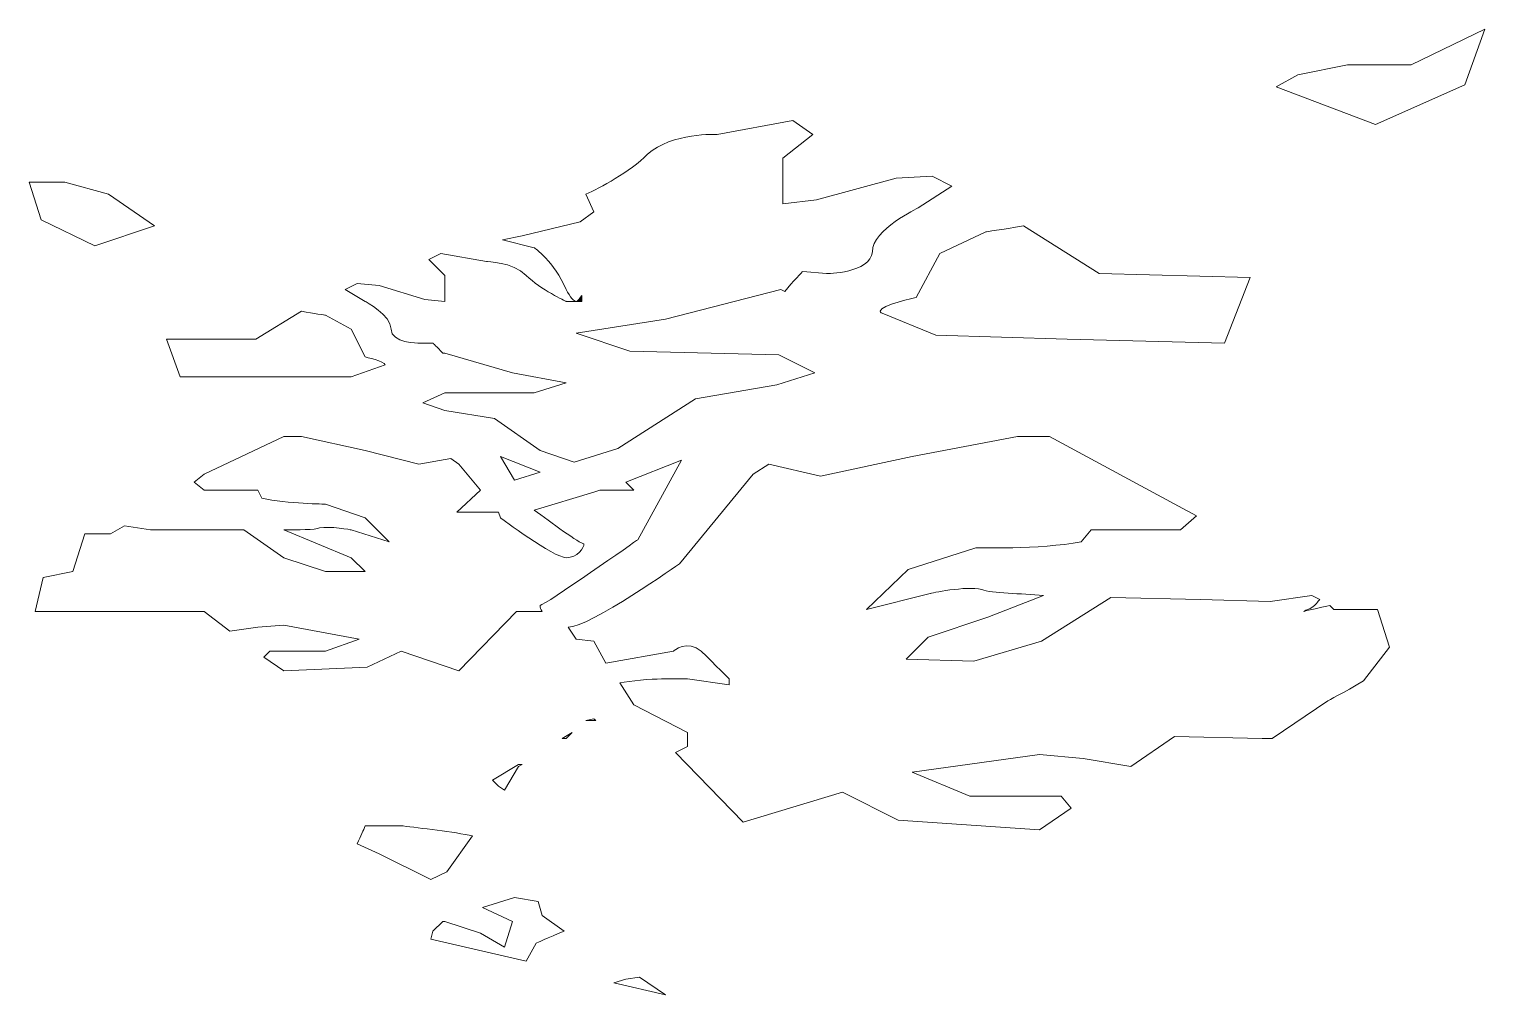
# Model space of a CAD drawing. Extents: x -2 to 9008, y -1000 to 0.
# Drawn here: x 2777.07 to 2784.39, y -694.37 to -689.51 of the extents above; entities that cross this region are included whole.
import ezdxf

# ---------------------------------------------------------------- set-up
doc = ezdxf.new("R2010")
doc.units = 0
doc.header["$MEASUREMENT"] = 0
doc.layers.add('Layer 1', color=7, linetype='Continuous')

# ---------------------------------------------------------------- blocks, each defined once
blk = doc.blocks.new('block 6')
at = {"layer": 'Layer 1', "lineweight": 0}
for points in [[(2783.340026855469, -689.7999877929688), (2783.450012207031, -689.7399902343805), (2783.700012207031, -689.6900024414099), (2784.02001953125, -689.6900024414099), (2784.390014648438, -689.5100097656305), (2784.289978027344, -689.7899780273492), (2783.840026855469, -689.9899902343805), (2783.340026855469, -689.7999877929688)], [(2777.400024414062, -690.5999755859393), (2777.130004882812, -690.4699707031305), (2777.070007324219, -690.2799682617188), (2777.25, -690.2799682617188), (2777.469970703125, -690.3399658203198), (2777.700012207031, -690.5), (2777.400024414062, -690.5999755859393)], [(2779.640014648438, -691.7399902343805), (2779.510009765625, -691.7799682617188), (2779.440002441406, -691.6599731445294), (2779.640014648438, -691.7399902343805)], [(2779.919982910156, -692.9899902343805), (2779.869995117188, -692.9899902343805), (2779.909973144531, -692.97998046875), (2779.919982910156, -692.9899902343805)], [(2779.400024414062, -693.2899780273492), (2779.530029296875, -693.2099609375), (2779.549987792969, -693.2099609375), (2779.530029296875, -693.2199707031305), (2779.460021972656, -693.3399658203198), (2779.429992675781, -693.3200073242188), (2779.400024414062, -693.2899780273492)], [(2780.27001953125, -694.3699951171893), (2780.010009765625, -694.3099975585992), (2780.070007324219, -694.2899780273492), (2780.140014648438, -694.2799682617188), (2780.27001953125, -694.3699951171893)]]:
    blk.add_lwpolyline(points, dxfattribs=at)
for points, knots in [([(2779.080017089844, -690.6699829101599), (2779.080017089844, -690.6699829101599), (2779.140014648438, -690.6400146484393), (2779.140014648438, -690.6400146484393), (2779.140014648438, -690.6400146484393), (2779.369995117188, -690.6799926757794), (2779.369995117188, -690.6799926757794), (2779.369995117188, -690.6799926757794), (2779.5, -690.6799926757794), (2779.570007324219, -690.75), (2779.640014648438, -690.8200073242188), (2779.77001953125, -690.8800048828198), (2779.77001953125, -690.8800048828198), (2779.77001953125, -690.8800048828198), (2779.820007324219, -690.8800048828198), (2779.820007324219, -690.8800048828198), (2779.809997558594, -690.8800048828198), (2779.789978027344, -690.8599853515698), (2779.77001953125, -690.8200073242188), (2779.710021972656, -690.6799926757794), (2779.609985351562, -690.6099853515698), (2779.609985351562, -690.6099853515698), (2779.609985351562, -690.6099853515698), (2779.450012207031, -690.5700073242188), (2779.450012207031, -690.5700073242188), (2779.450012207031, -690.5700073242188), (2779.549987792969, -690.5499877929688), (2779.549987792969, -690.5499877929688), (2779.549987792969, -690.5499877929688), (2779.840026855469, -690.47998046875), (2779.840026855469, -690.47998046875), (2779.840026855469, -690.47998046875), (2779.909973144531, -690.4299926757794), (2779.909973144531, -690.4299926757794), (2779.909973144531, -690.4299926757794), (2779.869995117188, -690.3399658203198), (2779.869995117188, -690.3399658203198), (2779.940002441406, -690.3099975585992), (2780.090026855469, -690.22998046875), (2780.179992675781, -690.1400146484393), (2780.299987792969, -690.0299682617188), (2780.530029296875, -690.0399780273492), (2780.530029296875, -690.0399780273492), (2780.530029296875, -690.0399780273492), (2780.909973144531, -689.9699707031305), (2780.909973144531, -689.9699707031305), (2780.909973144531, -689.9699707031305), (2781.010009765625, -690.0399780273492), (2781.010009765625, -690.0399780273492), (2781.010009765625, -690.0399780273492), (2780.859985351562, -690.1599731445294), (2780.859985351562, -690.1599731445294), (2780.859985351562, -690.1599731445294), (2780.859985351562, -690.3900146484393), (2780.859985351562, -690.3900146484393), (2780.859985351562, -690.3900146484393), (2781.030029296875, -690.3699951171893), (2781.030029296875, -690.3699951171893), (2781.030029296875, -690.3699951171893), (2781.429992675781, -690.2600097656305), (2781.429992675781, -690.2600097656305), (2781.429992675781, -690.2600097656305), (2781.609985351562, -690.25), (2781.609985351562, -690.25), (2781.609985351562, -690.25), (2781.710021972656, -690.2999877929688), (2781.710021972656, -690.2999877929688), (2781.710021972656, -690.2999877929688), (2781.539978027344, -690.4099731445294), (2781.539978027344, -690.4099731445294), (2781.539978027344, -690.4099731445294), (2781.309997558594, -690.5199584960992), (2781.309997558594, -690.6300048828198), (2781.299987792969, -690.7399902343805), (2781.080017089844, -690.7399902343805), (2781.080017089844, -690.7399902343805), (2781.080017089844, -690.7399902343805), (2780.960021972656, -690.72998046875), (2780.960021972656, -690.72998046875), (2780.960021972656, -690.72998046875), (2780.909973144531, -690.7799682617188), (2780.869995117188, -690.8299560546893), (2780.869995117188, -690.8299560546893), (2780.849975585938, -690.8200073242188), (2780.849975585938, -690.8200073242188), (2780.849975585938, -690.8200073242188), (2780.27001953125, -690.9699707031305), (2780.27001953125, -690.9699707031305), (2780.27001953125, -690.9699707031305), (2779.820007324219, -691.0399780273492), (2779.820007324219, -691.0399780273492), (2779.820007324219, -691.0399780273492), (2780.090026855469, -691.1300048828198), (2780.090026855469, -691.1300048828198), (2780.090026855469, -691.1300048828198), (2780.840026855469, -691.1499633789099), (2780.840026855469, -691.1499633789099), (2780.840026855469, -691.1499633789099), (2781.02001953125, -691.2399902343805), (2781.02001953125, -691.2399902343805), (2781.02001953125, -691.2399902343805), (2780.830017089844, -691.2999877929688), (2780.830017089844, -691.2999877929688), (2780.830017089844, -691.2999877929688), (2780.419982910156, -691.3699951171893), (2780.419982910156, -691.3699951171893), (2780.419982910156, -691.3699951171893), (2780.030029296875, -691.6199951171893), (2780.030029296875, -691.6199951171893), (2780.030029296875, -691.6199951171893), (2779.809997558594, -691.6900024414099), (2779.809997558594, -691.6900024414099), (2779.809997558594, -691.6900024414099), (2779.640014648438, -691.6300048828198), (2779.640014648438, -691.6300048828198), (2779.640014648438, -691.6300048828198), (2779.409973144531, -691.4699707031305), (2779.409973144531, -691.4699707031305), (2779.409973144531, -691.4699707031305), (2779.159973144531, -691.4299926757794), (2779.159973144531, -691.4299926757794), (2779.159973144531, -691.4299926757794), (2779.049987792969, -691.3900146484393), (2779.049987792969, -691.3900146484393), (2779.049987792969, -691.3900146484393), (2779.159973144531, -691.3399658203198), (2779.159973144531, -691.3399658203198), (2779.159973144531, -691.3399658203198), (2779.609985351562, -691.3399658203198), (2779.609985351562, -691.3399658203198), (2779.609985351562, -691.3399658203198), (2779.77001953125, -691.2899780273492), (2779.77001953125, -691.2899780273492), (2779.77001953125, -691.2899780273492), (2779.5, -691.2399902343805), (2779.5, -691.2399902343805), (2779.5, -691.2399902343805), (2779.159973144531, -691.1400146484393), (2779.159973144531, -691.1400146484393), (2779.159973144531, -691.1400146484393), (2779.150024414062, -691.1400146484393), (2779.150024414062, -691.1400146484393), (2779.119995117188, -691.1099853515698), (2779.099975585938, -691.0899658203198), (2779.099975585938, -691.0899658203198), (2779.099975585938, -691.0899658203198), (2779.030029296875, -691.0899658203198), (2779.030029296875, -691.0899658203198), (2779.030029296875, -691.0899658203198), (2778.890014648438, -691.0899658203198), (2778.890014648438, -691.0199584960992), (2778.890014648438, -690.9500122070294), (2778.760009765625, -690.8800048828198), (2778.760009765625, -690.8800048828198), (2778.760009765625, -690.8800048828198), (2778.659973144531, -690.8200073242188), (2778.659973144531, -690.8200073242188), (2778.659973144531, -690.8200073242188), (2778.719970703125, -690.7899780273492), (2778.719970703125, -690.7899780273492), (2778.719970703125, -690.7899780273492), (2778.830017089844, -690.7999877929688), (2778.830017089844, -690.7999877929688), (2778.830017089844, -690.7999877929688), (2779.059997558594, -690.8699951171893), (2779.059997558594, -690.8699951171893), (2779.059997558594, -690.8699951171893), (2779.159973144531, -690.8800048828198), (2779.159973144531, -690.8800048828198), (2779.159973144531, -690.8800048828198), (2779.159973144531, -690.75), (2779.159973144531, -690.75), (2779.159973144531, -690.75), (2779.080017089844, -690.6699829101599), (2779.080017089844, -690.6699829101599)], [0, 0, 0, 0, 1, 1, 1, 2, 2, 2, 3, 3, 3, 4, 4, 4, 5, 5, 5, 6, 6, 6, 7, 7, 7, 8, 8, 8, 9, 9, 9, 10, 10, 10, 11, 11, 11, 12, 12, 12, 13, 13, 13, 14, 14, 14, 15, 15, 15, 16, 16, 16, 17, 17, 17, 18, 18, 18, 19, 19, 19, 20, 20, 20, 21, 21, 21, 22, 22, 22, 23, 23, 23, 24, 24, 24, 25, 25, 25, 26, 26, 26, 27, 27, 27, 28, 28, 28, 29, 29, 29, 30, 30, 30, 31, 31, 31, 32, 32, 32, 33, 33, 33, 34, 34, 34, 35, 35, 35, 36, 36, 36, 37, 37, 37, 38, 38, 38, 39, 39, 39, 40, 40, 40, 41, 41, 41, 42, 42, 42, 43, 43, 43, 44, 44, 44, 45, 45, 45, 46, 46, 46, 47, 47, 47, 48, 48, 48, 49, 49, 49, 50, 50, 50, 51, 51, 51, 52, 52, 52, 53, 53, 53, 54, 54, 54, 55, 55, 55, 56, 56, 56, 57, 57, 57, 58, 58, 58, 58]), ([(2783.080017089844, -691.0899658203198), (2783.080017089844, -691.0899658203198), (2782.289978027344, -691.0700073242188), (2782.289978027344, -691.0700073242188), (2782.289978027344, -691.0700073242188), (2781.630004882812, -691.0499877929688), (2781.630004882812, -691.0499877929688), (2781.630004882812, -691.0499877929688), (2781.359985351562, -690.9400024414099), (2781.359985351562, -690.9400024414099), (2781.349975585938, -690.9400024414099), (2781.349975585938, -690.9299926757794), (2781.349975585938, -690.9299926757794), (2781.349975585938, -690.8999633789099), (2781.530029296875, -690.8599853515698), (2781.530029296875, -690.8599853515698), (2781.530029296875, -690.8599853515698), (2781.650024414062, -690.6400146484393), (2781.650024414062, -690.6400146484393), (2781.650024414062, -690.6400146484393), (2781.880004882812, -690.5299682617188), (2781.880004882812, -690.5299682617188), (2781.880004882812, -690.5299682617188), (2781.960021972656, -690.5199584960992), (2782.070007324219, -690.5), (2782.070007324219, -690.5), (2782.450012207031, -690.7399902343805), (2782.450012207031, -690.7399902343805), (2782.450012207031, -690.7399902343805), (2783.210021972656, -690.7600097656305), (2783.210021972656, -690.7600097656305), (2783.210021972656, -690.7600097656305), (2783.080017089844, -691.0899658203198), (2783.080017089844, -691.0899658203198)], [0, 0, 0, 0, 1, 1, 1, 2, 2, 2, 3, 3, 3, 4, 4, 4, 5, 5, 5, 6, 6, 6, 7, 7, 7, 8, 8, 8, 9, 9, 9, 10, 10, 10, 11, 11, 11, 11]), ([(2778.690002441406, -691.0199584960992), (2778.690002441406, -691.0199584960992), (2778.760009765625, -691.1599731445294), (2778.760009765625, -691.1599731445294), (2778.760009765625, -691.1599731445294), (2778.859985351562, -691.1799926757794), (2778.859985351562, -691.2000122070294), (2778.859985351562, -691.2000122070294), (2778.690002441406, -691.2600097656305), (2778.690002441406, -691.2600097656305), (2778.690002441406, -691.2600097656305), (2777.830017089844, -691.2600097656305), (2777.830017089844, -691.2600097656305), (2777.830017089844, -691.2600097656305), (2777.760009765625, -691.0700073242188), (2777.760009765625, -691.0700073242188), (2777.760009765625, -691.0700073242188), (2778.210021972656, -691.0700073242188), (2778.210021972656, -691.0700073242188), (2778.210021972656, -691.0700073242188), (2778.440002441406, -690.9299926757794), (2778.440002441406, -690.9299926757794), (2778.5, -690.9400024414099), (2778.559997558594, -690.9500122070294), (2778.559997558594, -690.9500122070294), (2778.559997558594, -690.9500122070294), (2778.690002441406, -691.0199584960992), (2778.690002441406, -691.0199584960992)], [0, 0, 0, 0, 1, 1, 1, 2, 2, 2, 3, 3, 3, 4, 4, 4, 5, 5, 5, 6, 6, 6, 7, 7, 7, 8, 8, 8, 9, 9, 9, 9]), ([(2778.150024414062, -692.0299682617188), (2778.150024414062, -692.0299682617188), (2778.349975585938, -692.1699829101599), (2778.349975585938, -692.1699829101599), (2778.349975585938, -692.1699829101599), (2778.559997558594, -692.2399902343805), (2778.559997558594, -692.2399902343805), (2778.559997558594, -692.2399902343805), (2778.760009765625, -692.2399902343805), (2778.760009765625, -692.2399902343805), (2778.760009765625, -692.2399902343805), (2778.690002441406, -692.1699829101599), (2778.690002441406, -692.1699829101599), (2778.690002441406, -692.1699829101599), (2778.52001953125, -692.0999755859393), (2778.52001953125, -692.0999755859393), (2778.52001953125, -692.0999755859393), (2778.349975585938, -692.0299682617188), (2778.349975585938, -692.0299682617188), (2778.419982910156, -692.0299682617188), (2778.510009765625, -692.0299682617188), (2778.530029296875, -692.0199584960992), (2778.580017089844, -692.0100097656305), (2778.690002441406, -692.0299682617188), (2778.690002441406, -692.0299682617188), (2778.690002441406, -692.0299682617188), (2778.880004882812, -692.0899658203198), (2778.880004882812, -692.0899658203198), (2778.880004882812, -692.0899658203198), (2778.760009765625, -691.9699707031305), (2778.760009765625, -691.9699707031305), (2778.760009765625, -691.9699707031305), (2778.559997558594, -691.8999633789099), (2778.559997558594, -691.8999633789099), (2778.559997558594, -691.8999633789099), (2778.369995117188, -691.8999633789099), (2778.239990234375, -691.8699951171893), (2778.239990234375, -691.8699951171893), (2778.219970703125, -691.8299560546893), (2778.219970703125, -691.8299560546893), (2778.219970703125, -691.8299560546893), (2777.950012207031, -691.8299560546893), (2777.950012207031, -691.8299560546893), (2777.950012207031, -691.8299560546893), (2777.900024414062, -691.7899780273492), (2777.900024414062, -691.7899780273492), (2777.900024414062, -691.7899780273492), (2777.950012207031, -691.75), (2777.950012207031, -691.75), (2777.950012207031, -691.75), (2778.349975585938, -691.5599975585992), (2778.349975585938, -691.5599975585992), (2778.349975585938, -691.5599975585992), (2778.440002441406, -691.5599975585992), (2778.440002441406, -691.5599975585992), (2778.440002441406, -691.5599975585992), (2778.760009765625, -691.6300048828198), (2778.760009765625, -691.6300048828198), (2778.760009765625, -691.6300048828198), (2779.030029296875, -691.7000122070294), (2779.030029296875, -691.7000122070294), (2779.030029296875, -691.7000122070294), (2779.190002441406, -691.6699829101599), (2779.190002441406, -691.6699829101599), (2779.190002441406, -691.6699829101599), (2779.22998046875, -691.7000122070294), (2779.22998046875, -691.7000122070294), (2779.22998046875, -691.7000122070294), (2779.340026855469, -691.8299560546893), (2779.340026855469, -691.8299560546893), (2779.340026855469, -691.8299560546893), (2779.219970703125, -691.9400024414099), (2779.219970703125, -691.9400024414099), (2779.219970703125, -691.9400024414099), (2779.429992675781, -691.9400024414099), (2779.429992675781, -691.9400024414099), (2779.429992675781, -691.9400024414099), (2779.440002441406, -691.9699707031305), (2779.440002441406, -691.9699707031305), (2779.440002441406, -691.9699707031305), (2779.710021972656, -692.1699829101599), (2779.77001953125, -692.1699829101599), (2779.830017089844, -692.1699829101599), (2779.859985351562, -692.1199951171893), (2779.859985351562, -692.0999755859393), (2779.840026855469, -692.0999755859393), (2779.690002441406, -691.9899902343805), (2779.609985351562, -691.9299926757794), (2779.609985351562, -691.9299926757794), (2779.909973144531, -691.8399658203198), (2779.909973144531, -691.8399658203198), (2779.909973144531, -691.8399658203198), (2779.940002441406, -691.8299560546893), (2779.940002441406, -691.8299560546893), (2779.940002441406, -691.8299560546893), (2780.109985351562, -691.8299560546893), (2780.109985351562, -691.8299560546893), (2780.109985351562, -691.8299560546893), (2780.070007324219, -691.7899780273492), (2780.070007324219, -691.7899780273492), (2780.070007324219, -691.7899780273492), (2780.349975585938, -691.6799926757794), (2780.349975585938, -691.6799926757794), (2780.349975585938, -691.6799926757794), (2780.130004882812, -692.0799560546893), (2780.130004882812, -692.0799560546893), (2780.130004882812, -692.0799560546893), (2779.659973144531, -692.4099731445294), (2779.640014648438, -692.4099731445294), (2779.640014648438, -692.4199829101599), (2779.640014648438, -692.4299926757794), (2779.650024414062, -692.4400024414099), (2779.650024414062, -692.4400024414099), (2779.52001953125, -692.4400024414099), (2779.52001953125, -692.4400024414099), (2779.52001953125, -692.4400024414099), (2779.22998046875, -692.7399902343805), (2779.22998046875, -692.7399902343805), (2779.22998046875, -692.7399902343805), (2778.940002441406, -692.6400146484393), (2778.940002441406, -692.6400146484393), (2778.940002441406, -692.6400146484393), (2778.77001953125, -692.7199707031305), (2778.77001953125, -692.7199707031305), (2778.77001953125, -692.7199707031305), (2778.349975585938, -692.7399902343805), (2778.349975585938, -692.7399902343805), (2778.349975585938, -692.7399902343805), (2778.25, -692.6699829101599), (2778.25, -692.6699829101599), (2778.25, -692.6699829101599), (2778.280029296875, -692.6400146484393), (2778.280029296875, -692.6400146484393), (2778.280029296875, -692.6400146484393), (2778.559997558594, -692.6400146484393), (2778.559997558594, -692.6400146484393), (2778.559997558594, -692.6400146484393), (2778.72998046875, -692.5799560546893), (2778.72998046875, -692.5799560546893), (2778.72998046875, -692.5799560546893), (2778.349975585938, -692.5100097656305), (2778.349975585938, -692.5100097656305), (2778.349975585938, -692.5100097656305), (2778.219970703125, -692.5199584960992), (2778.219970703125, -692.5199584960992), (2778.219970703125, -692.5199584960992), (2778.080017089844, -692.5399780273492), (2778.080017089844, -692.5399780273492), (2778.080017089844, -692.5399780273492), (2777.950012207031, -692.4400024414099), (2777.950012207031, -692.4400024414099), (2777.950012207031, -692.4400024414099), (2777.099975585938, -692.4400024414099), (2777.099975585938, -692.4400024414099), (2777.099975585938, -692.4400024414099), (2777.140014648438, -692.2699584960992), (2777.140014648438, -692.2699584960992), (2777.140014648438, -692.2699584960992), (2777.289978027344, -692.2399902343805), (2777.289978027344, -692.2399902343805), (2777.289978027344, -692.2399902343805), (2777.349975585938, -692.0499877929688), (2777.349975585938, -692.0499877929688), (2777.349975585938, -692.0499877929688), (2777.47998046875, -692.0499877929688), (2777.47998046875, -692.0499877929688), (2777.47998046875, -692.0499877929688), (2777.549987792969, -692.0100097656305), (2777.549987792969, -692.0100097656305), (2777.549987792969, -692.0100097656305), (2777.679992675781, -692.0299682617188), (2777.679992675781, -692.0299682617188), (2777.679992675781, -692.0299682617188), (2778.150024414062, -692.0299682617188), (2778.150024414062, -692.0299682617188)], [0, 0, 0, 0, 1, 1, 1, 2, 2, 2, 3, 3, 3, 4, 4, 4, 5, 5, 5, 6, 6, 6, 7, 7, 7, 8, 8, 8, 9, 9, 9, 10, 10, 10, 11, 11, 11, 12, 12, 12, 13, 13, 13, 14, 14, 14, 15, 15, 15, 16, 16, 16, 17, 17, 17, 18, 18, 18, 19, 19, 19, 20, 20, 20, 21, 21, 21, 22, 22, 22, 23, 23, 23, 24, 24, 24, 25, 25, 25, 26, 26, 26, 27, 27, 27, 28, 28, 28, 29, 29, 29, 30, 30, 30, 31, 31, 31, 32, 32, 32, 33, 33, 33, 34, 34, 34, 35, 35, 35, 36, 36, 36, 37, 37, 37, 38, 38, 38, 39, 39, 39, 40, 40, 40, 41, 41, 41, 42, 42, 42, 43, 43, 43, 44, 44, 44, 45, 45, 45, 46, 46, 46, 47, 47, 47, 48, 48, 48, 49, 49, 49, 50, 50, 50, 51, 51, 51, 52, 52, 52, 53, 53, 53, 54, 54, 54, 55, 55, 55, 56, 56, 56, 57, 57, 57, 58, 58, 58, 58]), ([(2783.52001953125, -692.3599853515698), (2783.52001953125, -692.3599853515698), (2783.559997558594, -692.3800048828198), (2783.559997558594, -692.3800048828198), (2783.549987792969, -692.3900146484393), (2783.539978027344, -692.4099731445294), (2783.52001953125, -692.4199829101599), (2783.510009765625, -692.4299926757794), (2783.489990234375, -692.4299926757794), (2783.47998046875, -692.4400024414099), (2783.52001953125, -692.4299926757794), (2783.570007324219, -692.4199829101599), (2783.609985351562, -692.4099731445294), (2783.609985351562, -692.4099731445294), (2783.630004882812, -692.4299926757794), (2783.630004882812, -692.4299926757794), (2783.630004882812, -692.4299926757794), (2783.849975585938, -692.4299926757794), (2783.849975585938, -692.4299926757794), (2783.849975585938, -692.4299926757794), (2783.909973144531, -692.6199951171893), (2783.909973144531, -692.6199951171893), (2783.909973144531, -692.6199951171893), (2783.780029296875, -692.7899780273492), (2783.780029296875, -692.7899780273492), (2783.679992675781, -692.8499755859393), (2783.599975585938, -692.8900146484393), (2783.599975585938, -692.8900146484393), (2783.599975585938, -692.8900146484393), (2783.320007324219, -693.0799560546893), (2783.320007324219, -693.0799560546893), (2783.320007324219, -693.0799560546893), (2783.27001953125, -693.0799560546893), (2783.27001953125, -693.0799560546893), (2783.27001953125, -693.0799560546893), (2782.830017089844, -693.0700073242188), (2782.830017089844, -693.0700073242188), (2782.830017089844, -693.0700073242188), (2782.609985351562, -693.2199707031305), (2782.609985351562, -693.2199707031305), (2782.609985351562, -693.2199707031305), (2782.369995117188, -693.1799926757794), (2782.369995117188, -693.1799926757794), (2782.369995117188, -693.1799926757794), (2782.150024414062, -693.1599731445294), (2782.150024414062, -693.1599731445294), (2782.150024414062, -693.1599731445294), (2781.510009765625, -693.25), (2781.510009765625, -693.25), (2781.510009765625, -693.25), (2781.799987792969, -693.3699951171893), (2781.799987792969, -693.3699951171893), (2781.799987792969, -693.3699951171893), (2782.260009765625, -693.3699951171893), (2782.260009765625, -693.3699951171893), (2782.260009765625, -693.3699951171893), (2782.309997558594, -693.4299926757794), (2782.309997558594, -693.4299926757794), (2782.309997558594, -693.4299926757794), (2782.150024414062, -693.5399780273492), (2782.150024414062, -693.5399780273492), (2782.150024414062, -693.5399780273492), (2781.440002441406, -693.4899902343805), (2781.440002441406, -693.4899902343805), (2781.440002441406, -693.4899902343805), (2781.159973144531, -693.3499755859393), (2781.159973144531, -693.3499755859393), (2781.159973144531, -693.3499755859393), (2780.659973144531, -693.5), (2780.659973144531, -693.5), (2780.659973144531, -693.5), (2780.320007324219, -693.1499633789099), (2780.320007324219, -693.1499633789099), (2780.320007324219, -693.1499633789099), (2780.380004882812, -693.1199951171893), (2780.380004882812, -693.1199951171893), (2780.380004882812, -693.1199951171893), (2780.380004882812, -693.0499877929688), (2780.380004882812, -693.0499877929688), (2780.380004882812, -693.0499877929688), (2780.109985351562, -692.9099731445294), (2780.109985351562, -692.9099731445294), (2780.109985351562, -692.9099731445294), (2780.039978027344, -692.7999877929688), (2780.039978027344, -692.7999877929688), (2780.090026855469, -692.7899780273492), (2780.200012207031, -692.7799682617188), (2780.25, -692.7799682617188), (2780.309997558594, -692.7799682617188), (2780.380004882812, -692.7799682617188), (2780.380004882812, -692.7799682617188), (2780.380004882812, -692.7799682617188), (2780.590026855469, -692.8099975585992), (2780.590026855469, -692.8099975585992), (2780.590026855469, -692.8099975585992), (2780.590026855469, -692.7799682617188), (2780.590026855469, -692.7799682617188), (2780.590026855469, -692.7799682617188), (2780.52001953125, -692.7099609375), (2780.450012207031, -692.6400146484393), (2780.380004882812, -692.5799560546893), (2780.309997558594, -692.6400146484393), (2780.309997558594, -692.6400146484393), (2780.309997558594, -692.6400146484393), (2779.969970703125, -692.7000122070294), (2779.969970703125, -692.7000122070294), (2779.969970703125, -692.7000122070294), (2779.909973144531, -692.5899658203198), (2779.909973144531, -692.5899658203198), (2779.909973144531, -692.5899658203198), (2779.820007324219, -692.5799560546893), (2779.820007324219, -692.5799560546893), (2779.820007324219, -692.5799560546893), (2779.780029296875, -692.5199584960992), (2779.780029296875, -692.5199584960992), (2779.890014648438, -692.5199584960992), (2780.340026855469, -692.2000122070294), (2780.340026855469, -692.2000122070294), (2780.340026855469, -692.2000122070294), (2780.710021972656, -691.75), (2780.710021972656, -691.75), (2780.710021972656, -691.75), (2780.789978027344, -691.7000122070294), (2780.789978027344, -691.7000122070294), (2780.789978027344, -691.7000122070294), (2781.049987792969, -691.7600097656305), (2781.049987792969, -691.7600097656305), (2781.049987792969, -691.7600097656305), (2781.510009765625, -691.6599731445294), (2781.510009765625, -691.6599731445294), (2781.510009765625, -691.6599731445294), (2782.039978027344, -691.5599975585992), (2782.039978027344, -691.5599975585992), (2782.039978027344, -691.5599975585992), (2782.200012207031, -691.5599975585992), (2782.200012207031, -691.5599975585992), (2782.200012207031, -691.5599975585992), (2782.849975585938, -691.9099731445294), (2782.849975585938, -691.9099731445294), (2782.849975585938, -691.9099731445294), (2782.940002441406, -691.9599609375), (2782.940002441406, -691.9599609375), (2782.940002441406, -691.9599609375), (2782.859985351562, -692.0299682617188), (2782.859985351562, -692.0299682617188), (2782.859985351562, -692.0299682617188), (2782.409973144531, -692.0299682617188), (2782.409973144531, -692.0299682617188), (2782.409973144531, -692.0299682617188), (2782.359985351562, -692.0899658203198), (2782.359985351562, -692.0899658203198), (2782.150024414062, -692.1300048828198), (2781.830017089844, -692.1199951171893), (2781.830017089844, -692.1199951171893), (2781.830017089844, -692.1199951171893), (2781.489990234375, -692.22998046875), (2781.489990234375, -692.22998046875), (2781.489990234375, -692.22998046875), (2781.280029296875, -692.4299926757794), (2781.280029296875, -692.4299926757794), (2781.280029296875, -692.4299926757794), (2781.599975585938, -692.3499755859393), (2781.599975585938, -692.3499755859393), (2781.599975585938, -692.3499755859393), (2781.780029296875, -692.3099975585992), (2781.859985351562, -692.3299560546893), (2781.909973144531, -692.3499755859393), (2782.059997558594, -692.3499755859393), (2782.169982910156, -692.3599853515698), (2782.169982910156, -692.3599853515698), (2781.890014648438, -692.4699707031305), (2781.890014648438, -692.4699707031305), (2781.890014648438, -692.4699707031305), (2781.590026855469, -692.5700073242188), (2781.590026855469, -692.5700073242188), (2781.590026855469, -692.5700073242188), (2781.47998046875, -692.6799926757794), (2781.47998046875, -692.6799926757794), (2781.47998046875, -692.6799926757794), (2781.820007324219, -692.6900024414099), (2781.820007324219, -692.6900024414099), (2781.820007324219, -692.6900024414099), (2782.159973144531, -692.5899658203198), (2782.159973144531, -692.5899658203198), (2782.159973144531, -692.5899658203198), (2782.510009765625, -692.3699951171893), (2782.510009765625, -692.3699951171893), (2782.510009765625, -692.3699951171893), (2782.960021972656, -692.3800048828198), (2782.960021972656, -692.3800048828198), (2782.960021972656, -692.3800048828198), (2783.309997558594, -692.3900146484393), (2783.309997558594, -692.3900146484393), (2783.309997558594, -692.3900146484393), (2783.52001953125, -692.3599853515698), (2783.52001953125, -692.3599853515698)], [0, 0, 0, 0, 1, 1, 1, 2, 2, 2, 3, 3, 3, 4, 4, 4, 5, 5, 5, 6, 6, 6, 7, 7, 7, 8, 8, 8, 9, 9, 9, 10, 10, 10, 11, 11, 11, 12, 12, 12, 13, 13, 13, 14, 14, 14, 15, 15, 15, 16, 16, 16, 17, 17, 17, 18, 18, 18, 19, 19, 19, 20, 20, 20, 21, 21, 21, 22, 22, 22, 23, 23, 23, 24, 24, 24, 25, 25, 25, 26, 26, 26, 27, 27, 27, 28, 28, 28, 29, 29, 29, 30, 30, 30, 31, 31, 31, 32, 32, 32, 33, 33, 33, 34, 34, 34, 35, 35, 35, 36, 36, 36, 37, 37, 37, 38, 38, 38, 39, 39, 39, 40, 40, 40, 41, 41, 41, 42, 42, 42, 43, 43, 43, 44, 44, 44, 45, 45, 45, 46, 46, 46, 47, 47, 47, 48, 48, 48, 49, 49, 49, 50, 50, 50, 51, 51, 51, 52, 52, 52, 53, 53, 53, 54, 54, 54, 55, 55, 55, 56, 56, 56, 57, 57, 57, 58, 58, 58, 59, 59, 59, 60, 60, 60, 61, 61, 61, 62, 62, 62, 63, 63, 63, 64, 64, 64, 65, 65, 65, 65]), ([(2779.75, -693.0799560546893), (2779.75, -693.0799560546893), (2779.799987792969, -693.0499877929688), (2779.799987792969, -693.0499877929688), (2779.799987792969, -693.0499877929688), (2779.77001953125, -693.0799560546893), (2779.77001953125, -693.0799560546893), (2779.760009765625, -693.0799560546893), (2779.77001953125, -693.0799560546893), (2779.75, -693.0799560546893)], [0, 0, 0, 0, 1, 1, 1, 2, 2, 2, 3, 3, 3, 3]), ([(2778.830017089844, -693.6599731445294), (2778.830017089844, -693.6599731445294), (2778.719970703125, -693.6099853515698), (2778.719970703125, -693.6099853515698), (2778.739990234375, -693.5700073242188), (2778.75, -693.5399780273492), (2778.760009765625, -693.5199584960992), (2778.760009765625, -693.5199584960992), (2778.950012207031, -693.5199584960992), (2778.950012207031, -693.5199584960992), (2779.030029296875, -693.5299682617188), (2779.210021972656, -693.5499877929688), (2779.299987792969, -693.5700073242188), (2779.299987792969, -693.5700073242188), (2779.169982910156, -693.75), (2779.169982910156, -693.75), (2779.169982910156, -693.75), (2779.090026855469, -693.7899780273492), (2779.090026855469, -693.7899780273492), (2779.090026855469, -693.7899780273492), (2778.830017089844, -693.6599731445294), (2778.830017089844, -693.6599731445294)], [0, 0, 0, 0, 1, 1, 1, 2, 2, 2, 3, 3, 3, 4, 4, 4, 5, 5, 5, 6, 6, 6, 7, 7, 7, 7]), ([(2779.099975585938, -694.0499877929688), (2779.099975585938, -694.0499877929688), (2779.150024414062, -694), (2779.150024414062, -694), (2779.150024414062, -694), (2779.159973144531, -694), (2779.159973144531, -694), (2779.159973144531, -694), (2779.340026855469, -694.0599975585992), (2779.340026855469, -694.0599975585992), (2779.340026855469, -694.0599975585992), (2779.460021972656, -694.1300048828198), (2779.460021972656, -694.1300048828198), (2779.460021972656, -694.1300048828198), (2779.5, -694), (2779.5, -694), (2779.5, -694), (2779.349975585938, -693.9299926757794), (2779.349975585938, -693.9299926757794), (2779.349975585938, -693.9299926757794), (2779.510009765625, -693.8800048828198), (2779.510009765625, -693.8800048828198), (2779.510009765625, -693.8800048828198), (2779.630004882812, -693.8999633789099), (2779.630004882812, -693.8999633789099), (2779.630004882812, -693.8999633789099), (2779.650024414062, -693.9699707031305), (2779.650024414062, -693.9699707031305), (2779.650024414062, -693.9699707031305), (2779.760009765625, -694.0499877929688), (2779.760009765625, -694.0499877929688), (2779.679992675781, -694.0799560546893), (2779.619995117188, -694.1099853515698), (2779.619995117188, -694.1099853515698), (2779.619995117188, -694.1099853515698), (2779.570007324219, -694.2000122070294), (2779.570007324219, -694.2000122070294), (2779.570007324219, -694.2000122070294), (2779.090026855469, -694.0899658203198), (2779.090026855469, -694.0899658203198), (2779.090026855469, -694.0899658203198), (2779.099975585938, -694.0499877929688), (2779.099975585938, -694.0499877929688)], [0, 0, 0, 0, 1, 1, 1, 2, 2, 2, 3, 3, 3, 4, 4, 4, 5, 5, 5, 6, 6, 6, 7, 7, 7, 8, 8, 8, 9, 9, 9, 10, 10, 10, 11, 11, 11, 12, 12, 12, 13, 13, 13, 14, 14, 14, 14])]:
    blk.add_open_spline(points, degree=3, knots=knots, dxfattribs=at)
blk = doc.blocks.new('block 5')
at = {"layer": 'Layer 1', "true_color": 0x414042}
h = blk.add_hatch(color=250, dxfattribs=at)
h.dxf.hatch_style = 2
edge = h.paths.add_edge_path()
edge.add_spline(control_points=[(2779.849975585938, -690.8499755859393), (2779.840026855469, -690.8599853515698), (2779.830017089844, -690.8800048828198), (2779.820007324219, -690.8800048828198), (2779.820007324219, -690.8800048828198), (2779.849975585938, -690.8800048828198), (2779.849975585938, -690.8800048828198), (2779.849975585938, -690.8800048828198), (2779.849975585938, -690.8599853515698), (2779.849975585938, -690.8499755859393)], knot_values=[0, 0, 0, 0, 1, 1, 1, 2, 2, 2, 3, 3, 3, 3], degree=3, periodic=1)
at = {"layer": 'Layer 1', "lineweight": 0}
blk.add_open_spline([(2779.849975585938, -690.8499755859393), (2779.840026855469, -690.8599853515698), (2779.830017089844, -690.8800048828198), (2779.820007324219, -690.8800048828198), (2779.820007324219, -690.8800048828198), (2779.849975585938, -690.8800048828198), (2779.849975585938, -690.8800048828198), (2779.849975585938, -690.8800048828198), (2779.849975585938, -690.8599853515698), (2779.849975585938, -690.8499755859393)], degree=3, knots=[0, 0, 0, 0, 1, 1, 1, 2, 2, 2, 3, 3, 3, 3], dxfattribs=at)
at = {"layer": 'Layer 1'}
blk.add_blockref('block 6', (0, 0), dxfattribs=at)

msp = doc.modelspace()

# ---------------------------------------------------------------- block references
at = {"layer": 'Layer 1'}
msp.add_blockref('block 5', (0, 0), dxfattribs=at)

doc.saveas('drawing.dxf')
